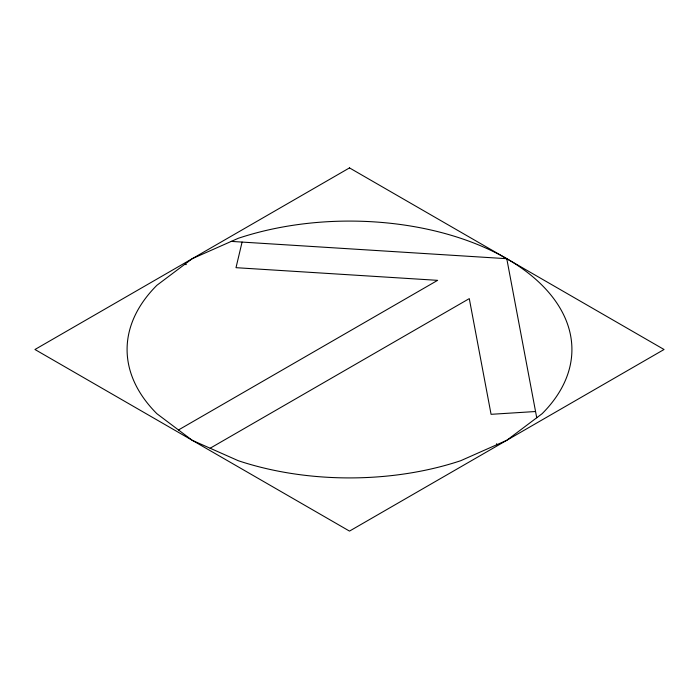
<?xml version="1.0" encoding="UTF-8"?>
<svg xmlns="http://www.w3.org/2000/svg" width="699" height="699" viewBox="0 0 699 699"><rect width="100%" height="100%" fill="white"/><g stroke="black" fill="none" stroke-linecap="round" stroke-linejoin="round"><path stroke-width="1.05" d="M242.081 242.081L236 267.682L437.626 280.343L178.481 429.964M210.137 448.234L469.282 298.622L491.074 414.315L535.556 411.519M231.264 241.4L506.775 258.7A222.422 128.415 0 0 1 542.118 413.703L506.775 440.3L460.711 460.711A222.422 128.415 0 0 1 238.289 460.711L192.225 440.3L156.882 413.703A222.422 128.415 0 0 1 156.882 285.297L192.225 258.7L238.289 238.289A222.422 128.415 0 0 1 506.775 258.7L536.736 417.757M184.571 264.458L186.353 264.572M496.605 443.69L496.806 444.721M349.5 167.9L34.95 349.5L349.5 531.1L664.05 349.5L349.5 167.9"/></g></svg>
